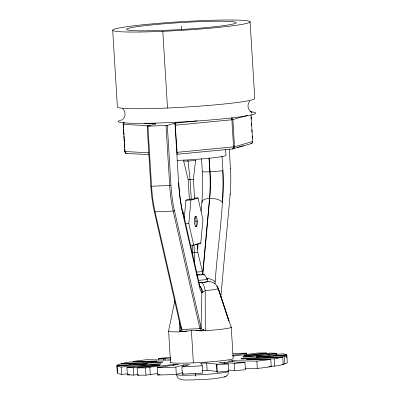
<?xml version="1.0" encoding="UTF-8"?>
<svg xmlns="http://www.w3.org/2000/svg" width="400" height="400" viewBox="0 0 400 400"><rect width="100%" height="100%" fill="white"/><g stroke="black" fill="none" stroke-linecap="round" stroke-linejoin="round"><path stroke-width="0.6" d="M197.205 120.86L175.12 123.14A10.37 0.65 -3.5 0 1 174.96 123.19L167.305 125.375L170.975 185.405A51.325 14.035 87.5 0 0 174.395 210.435L201.16 328.015L201.865 329.315L203.595 329.61L204.53 330.545L205.285 330.75L205.205 290.585A10.37 3.78 85.1 0 0 201.05 282.565A16.375 1.03 -3.5 0 0 199.045 282.75M231.36 118.06L231.715 118.815A2.095 1.015 84.5 0 1 231.885 119.77L233.54 146.9L233.095 148.73A2.095 1.015 84.5 0 1 232.645 148.93L177.255 154.265A10.37 0.65 -3.5 0 0 177.125 154.195M180.98 326.74L180.945 328.5A11.98 10.125 24.2 0 1 181 328.825C181.655 330.405 180.32 330.735 179.61 331.785L179.28 331.875A31.42 1.975 -3.5 0 1 168.605 330.94L174.815 300.665M180.635 331.295L180.41 330.605L180.635 331.295L181.665 331.71L191.395 330.59L202.325 330.81L203.815 329.84M179.28 331.875L179.615 321.73M180.505 331.15L180.51 330.62M184.175 219.435L185.93 200.185L190.055 199.075M193.725 245.15L188.81 223.565L190.96 199.97L198.025 197.95L202.94 219.535L200.79 243.135L193.725 245.15L190.37 245.295M197.64 249.17L198.15 243.575M201.095 211.235C203.09 193.82 202.865 176.255 201.495 158.8M202.62 274.275L209.53 198.405A52.37 14.32 87.5 0 0 209.83 171.78L208.99 158.075M202.82 274.27L209.73 198.395A52.37 14.32 87.5 0 0 210.03 171.77L209.19 158.065M214.975 283.85A15.605 4.265 87.5 0 0 215.18 282.04C217.915 240.205 226.1 198.35 221.92 156.325M220.81 297.16L230.16 194.52A51.325 14.035 87.5 0 0 230.455 168.425L229.28 149.24M183.645 160.93L188.175 179.775L189.365 199.235L192.085 199.225L194.59 198.905L193.4 179.445L195.6 160.175M192.435 254.62L192.645 252.815L192.165 245.015M231.715 118.815L231.615 118.535M233.53 147.54L233.42 148.115M124.23 122.505L123.515 123.34L123.35 124.46L125.005 151.59A2.095 1.825 -87.1 0 0 125.265 152.52L126.115 153.355A2.095 1.825 -87.1 0 0 126.96 153.5L148.735 154.62M203.585 330.18L203.65 329.6L203.69 330.005M195.095 216.52L195.645 216.32L195.34 216.56M177.255 154.265L175.12 123.14L175.275 125.22L232.155 119.74L247.535 115.445M123.4 123.81L123.62 123.2M228.65 372.74L227.44 375.16L225.535 376.49M233.335 148.36L233.095 148.73M180.38 330.72L180.445 330.61M188.175 179.775L193.4 179.445M197.02 244.03L197.35 244.085L195.255 244.38M123.285 119.005C125.905 116.09 125.61 111.25 122.655 108.675M249.775 101.03C247.155 103.94 247.455 108.78 250.405 111.355M155.465 124.11L155.815 123.78L144.49 123.195M123.79 122.935L124.14 122.56M215.365 284.15L217.135 286.19L218.26 288.685L228.88 321.02L218.25 288.445A20.85 1.31 -3.5 0 1 205.205 290.585L203.495 291.675A8.935 4.27 -12.3 0 0 202.795 292.325L202.5 292.605M195.645 216.32L196.28 226.705L195.355 226.69M252.66 141.49L234.53 146.76A2.095 2.01 74.1 0 1 232.645 148.93L251.11 143.69L252.08 143.01L252.47 142.135A2.095 1.825 -87.1 0 1 252.25 142.74M251.385 143.585L251.64 143.435M176.5 374.61C177.745 381.835 187.16 379.605 192.265 379.95C203.21 379.245 214.57 379.59 225.18 376.65M175.945 122.91L175.415 123.68L175.275 125.22M224.355 377.065L226.41 376.055M202.66 330.74L203.005 330.61M123.885 122.65A2.095 2.01 74.1 0 0 123.16 124.375L149.53 125.805M155.815 123.78L155.03 124.005A10.37 0.65 -3.5 0 0 154.83 124.06L147.14 126.255L167.305 125.375L166.945 125.43M126.96 153.5A2.095 2.01 74.1 0 1 124.815 151.5L148.71 152.805M147.175 126.245L150.815 186.285L170.975 185.405M230.455 168.425L230.155 168.38M182.595 372.625L176.32 374.415A85.155 5.345 -3.5 0 1 157.67 375.01L157.225 367.71A85.155 5.345 -3.5 0 0 175.87 367.115L183.455 364.955L189.44 364.665L181.91 366.85L182.36 374.155A85.155 5.345 -3.5 0 0 202.75 373.065L202.305 365.76L200.73 363.405L203.625 363.085L206.535 363.015L217.34 364.195L216.51 364.32L216.955 371.625L217.27 372.095A85.155 5.345 -3.5 0 0 228.85 371.205L228.4 363.9L218.7 362.78L224.55 362.35L234.285 363.405A85.155 5.345 -3.5 0 0 244.975 362.42L245.42 369.725A85.155 5.345 -3.5 0 1 234.73 370.71L228.775 370.06M182.36 374.155L183.5 373.83M193.08 252.69L192.645 252.815L197.865 252.48L197.35 244.085M137.155 367.845A85.155 5.345 -3.5 0 0 145.515 367.875L149.815 367.205L150.265 374.51L145.965 375.175A85.155 5.345 -3.5 0 1 137.6 375.15L137.155 367.845L159.87 365.225L155.2 365.345L133.265 367.775A85.155 5.345 -3.5 0 1 126.905 367.525L127.35 374.825A85.155 5.345 -3.5 0 0 133.71 375.075L138.015 374.6M232.305 355.355L246.47 353.155L246.58 354.98M157.225 367.71L178.895 364.3L174.135 364.415L149.815 367.205M157.67 375.01L160.135 374.63M182.855 331.575L187.02 330.995M232.965 356.07L258.175 352.985A85.155 5.345 -3.5 0 1 266.54 353.015L243.825 355.635L248.495 355.515L270.43 353.09A85.155 5.345 -3.5 0 1 276.79 353.34L276.865 354.555M276.79 353.34L242.83 356.9L246.09 356.905L282.54 353.83A85.155 5.345 -3.5 0 1 286.59 354.855L286.775 357.895M137.6 375.15L138.83 375.015M157.605 373.6L150.265 374.51M128.21 363.39L158.97 361.94A5.235 0.33 -3.5 0 1 162.59 362.125A5.235 0.33 -3.5 0 1 156.145 362.75L119.22 364.205A85.155 5.345 -3.5 0 0 116.85 365.625L117.3 372.93A85.155 5.345 -3.5 0 1 117.38 372.67M275.485 357.47L244.725 358.92A5.235 0.33 -3.5 0 1 241.105 358.735A5.235 0.33 -3.5 0 1 247.55 358.115L284.47 356.655A85.155 5.345 -3.5 0 0 286.84 355.235L287.29 362.535A85.155 5.345 -3.5 0 1 284.92 363.955L283.13 364.035M202.255 370.545L206.98 370.32L217.195 371.43M176.905 152.355L234.53 146.76L232.87 119.63A2.095 2.01 74.1 0 0 231.94 117.98M195.25 216.805L196.235 216.72M170.32 360.14L146.835 359.7A85.155 5.345 -3.5 0 0 132.905 361.495L157.13 361.135L152.69 361.595L129.425 362.04A85.155 5.345 -3.5 0 0 120.915 363.725L128.37 363.375M127.16 373.865L121.6 374.335A85.155 5.345 -3.5 0 1 117.55 373.31L117.105 366.005A85.155 5.345 -3.5 0 0 121.155 367.03L157.6 363.96L160.865 363.96L126.905 367.525M275.32 357.485L282.775 357.135L283.225 364.44A85.155 5.345 -3.5 0 1 274.715 366.125L271.01 366.195M127.35 374.825L129.775 374.625M196.745 274.975L199.8 274.5M116.85 365.625L147.525 363.88L117.105 366.005M286.59 354.855L256.165 356.98L286.84 355.235M194.11 198.12L198.025 197.95M185.93 200.185L190.96 199.97M195.61 221.22L197.29 221.145M185.455 223.71L188.81 223.565M199.67 243.18L200.79 243.135M158.83 360.27L158.72 358.44L164.97 358.47L170.885 359.115M282.03 364.49L283.225 364.44M181.45 331.685L182.05 331.33L181.755 329.115L155.055 211.855A52.37 14.32 87.5 0 1 151.57 186.31L147.9 126.28L147.36 126.29M244.945 368.235L257.305 368.465A85.155 5.345 -3.5 0 0 271.235 366.665L270.79 359.365A85.155 5.345 -3.5 0 1 256.855 361.165L232.755 360.71L227.88 361.165L238.725 362.39L244.975 362.42M282.775 357.135A85.155 5.345 -3.5 0 1 274.265 358.825L251.005 359.265L246.56 359.725L270.79 359.365M268.765 366.715L271.235 366.665M200.79 330.8L195.995 330.61M194.255 198.85L194.59 198.905M170.6 357.585L169.41 357.455A85.155 5.345 -3.5 0 0 158.72 358.44M227.06 371.01L228.85 371.205M209.425 281.43L212.86 282.415L215.07 283.905M201.98 330.83L200.645 330.08L199.94 328.6A11.905 9.52 19.8 0 1 199.855 328.265L173.175 211.07A52.37 14.32 87.5 0 1 169.685 185.53L166.015 125.5M251.73 112.085L249.975 111.485L251.995 112.425M180.795 331.425L180.165 331.155L181.095 331.585M197.815 252.46L202.395 271.325M125.86 153.205L126.115 153.355M200.235 286.885L199.775 286.3L200.235 286.885A10.37 9.48 -42.4 0 1 201.87 292.615L201.075 327.63A1.045 0.56 -12.8 0 1 199.855 328.265M216.51 364.32L216.825 364.79L217.27 372.095M204.16 274.29L207.36 279.115L207.505 281.515M125.265 152.52L125.43 152.785M216.815 285.925L218.25 288.445M181.035 329.05L180.995 328.98A1.045 0.57 -10.2 0 0 181.82 329.45L199.955 328.665A1.045 0.545 -15.4 0 0 201.16 328.015M217.105 286.48L218.26 288.685L231.26 327.315L233.185 358.44A31.42 1.975 -3.5 0 1 200.655 362.48A31.42 1.975 -3.5 0 1 170.695 362.1M182.97 211.96L199.545 284.765M202.505 292.57A1.975 0.765 -73.3 0 1 201.855 292.65A15.605 4.265 87.5 0 1 199.385 286.55L182.81 213.75A10.37 5.54 -12.8 0 0 182.145 210.39M150.845 186.275A51.325 14.035 87.5 0 0 154.265 211.31L180.945 328.5A1.045 0.56 -12.8 0 0 181.74 329.05M195.68 376.305L195.445 373.23M187.955 160.37L190.08 179.81L191.27 199.27M284.47 356.655L284.92 363.955M276.575 356.885L276.65 358.1M274.265 358.825L274.715 366.125M250.075 21.665L254.765 98.355A68.865 4.325 -3.5 0 1 188.865 106.87A68.865 4.325 -3.5 0 1 117.4 107.07L112.71 30.385M269.52 353.95L269.595 355.17M268.075 354.015L268.15 355.23M251.055 114.44L252.71 141.57A2.095 2.01 74.1 0 1 250.825 143.745M251.015 116.82L251.165 119.285M251.39 122.985L251.54 125.45M251.805 129.765L251.955 132.23M252.18 135.93L252.335 138.4M256.855 361.165L257.305 368.465M225.63 149.215L225.995 155.17A36.66 2.3 -3.5 0 1 177.115 160.415M234.285 363.405L234.73 370.71M232.755 360.71L232.83 361.925M224.755 362.365L224.83 363.58M206.695 363.03L207.14 370.335M181.395 26.025L181.62 29.765M194.07 245.05L194.705 264.69M191.395 330.59L193.37 362.85M174.96 123.19L178.63 183.15L180.195 199.16L182.81 213.75A62.74 17.155 87.5 0 1 178.63 183.15A10.37 0.65 -3.5 0 0 178.815 182.835M183.285 364.995L183.4 366.825M162.815 31.325L167.505 108.015M175.87 367.115L176.32 374.415M173.815 364.45L173.885 365.67M168.605 330.94L170.51 362.42M164.97 358.47L165.08 360.295M163.525 358.53L163.64 360.36M145.515 367.875L145.965 375.175M123.16 124.375L123.385 128.07M123.46 129.305L123.8 134.855M123.875 136.09L124.215 141.635M124.29 142.87L124.59 147.8M124.665 149.035L124.815 151.5M133.265 367.775L133.71 375.075M130.625 363.165L130.695 364.385M129.73 363.23L129.805 364.45M121.155 367.03L121.6 374.335M195.485 160.12A5.99 0.375 -3.5 0 1 189.395 160.945A5.99 0.375 -3.5 0 1 183.865 160.8M202.285 271.275A5.99 0.375 -3.5 0 1 196.66 272.07M200.8 274.115A7.57 0.475 -3.5 0 1 203.885 274.455A7.57 0.475 -3.5 0 1 196.915 275.225M251.005 111.845A68.865 4.325 -3.5 0 1 187.04 121.65A68.865 4.325 -3.5 0 1 122.905 119.655M230.16 194.52A1.045 0.445 5.2 0 1 229.86 194.945M174.395 210.435A1.045 0.56 -12.8 0 1 173.175 211.07L155.055 211.855A1.045 0.56 -12.8 0 1 154.265 211.31M181.72 331.675A1.045 0.985 62.1 0 1 180.885 330.58M230.81 326.9A31.42 1.975 -3.5 0 1 205.285 330.75M206.23 278.14A10.37 4.415 5.2 0 1 215.18 282.04M207.325 281.265A10.37 8.29 -88.7 0 1 209.42 281.91M207.46 281.355A10.835 0.68 -3.5 0 1 201.05 282.565M200.14 286.38A10.37 8.27 81.7 0 1 202.8 292.325M199.255 283.94A10.37 5.54 -12.8 0 1 199.385 286.55M207.31 281.42A10.475 0.66 -3.5 0 1 199.115 282.695M202 202.605A10.37 4.415 5.2 0 1 209.53 198.405L209.73 198.395A10.37 4.415 5.2 0 1 222.435 202.44A62.74 17.155 87.5 0 0 222.79 170.545A10.37 0.65 -3.5 0 1 210.03 171.77L209.83 171.78A10.37 0.65 -3.5 0 1 202.66 171.415M243.355 145.705A54.935 3.45 -3.5 0 1 239.41 146.89M238.72 147.03A54.935 3.45 -3.5 0 1 237.64 147.235M207.165 279.02A10.475 0.66 -3.5 0 1 198.965 280.295M228.4 363.9A85.155 5.345 -3.5 0 1 216.825 364.79M202.305 365.76A85.155 5.345 -3.5 0 1 181.91 366.85M232.81 353.555A85.155 5.345 -3.5 0 1 246.47 353.155M228.73 371.295A26.185 1.645 -3.5 0 1 201.62 374.66A26.185 1.645 -3.5 0 1 176.655 374.34M194.575 218.58A5.235 1.43 87.5 0 0 195.97 226.765A5.235 1.43 87.5 0 0 197.08 219.305A5.235 1.43 87.5 0 0 194.575 218.58M148.64 30.79A54.935 3.45 -3.5 0 0 235.855 23.11A54.935 3.45 -3.5 0 0 159.685 24.17A54.935 3.45 -3.5 0 0 148.64 30.79M140.335 32A68.865 4.325 -3.5 0 0 249.665 22.37A68.865 4.325 -3.5 0 0 154.18 23.705A68.865 4.325 -3.5 0 0 140.335 32"/></g></svg>
